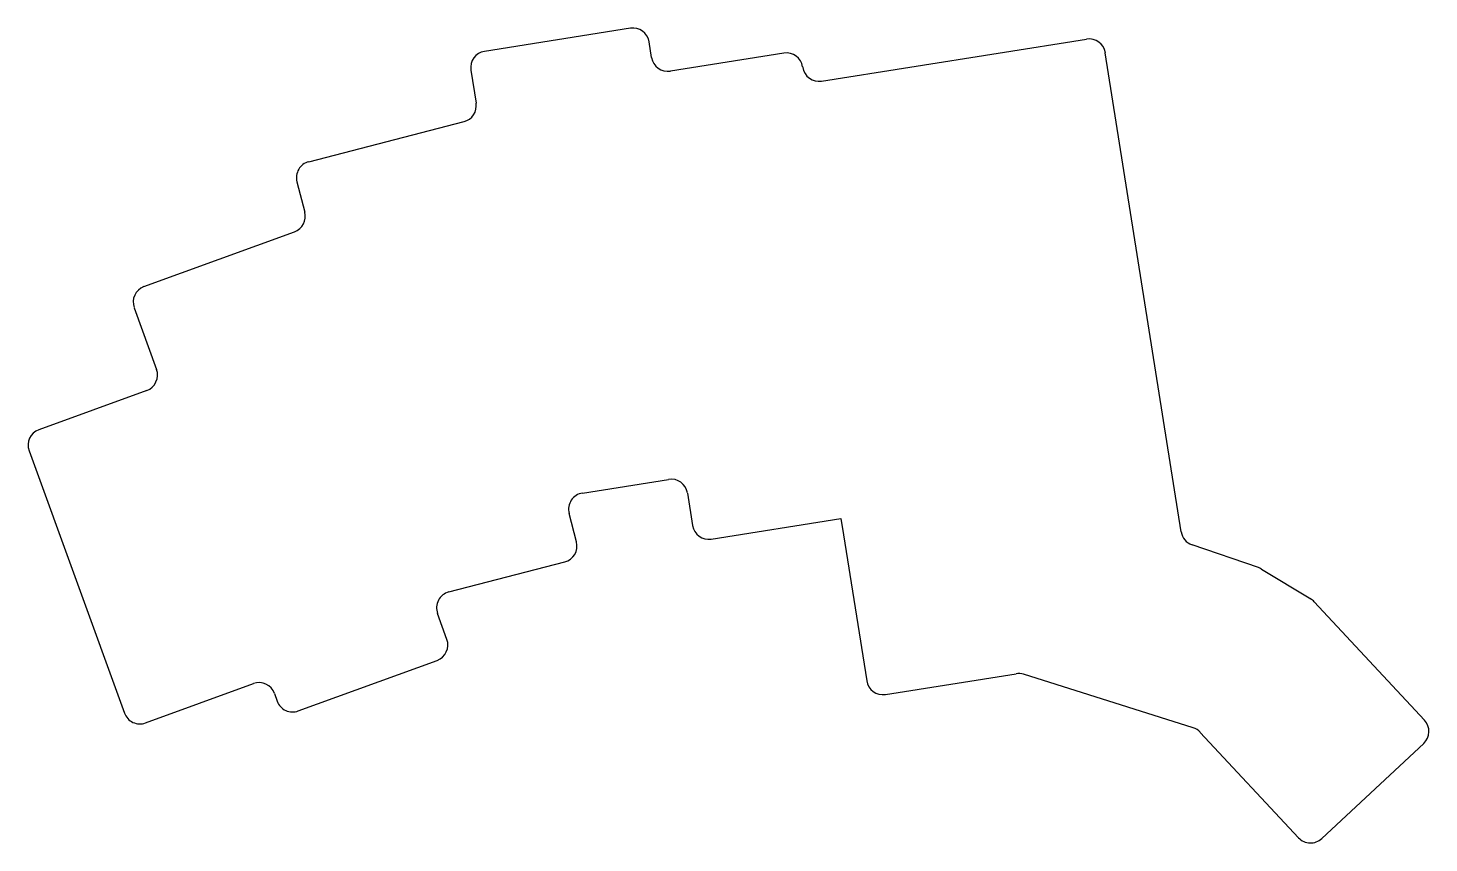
# Model space of a CAD drawing. Header units: millimetres. Extents: x 62 to 233, y -129 to -30.
import ezdxf

# ---------------------------------------------------------------- set-up
doc = ezdxf.new("R2010")
doc.units = ezdxf.units.MM

msp = doc.modelspace()

# ---------------------------------------------------------------- linework, layer by layer
for p, q in [((135.61, -29.79), (117.83, -32.61)), ((138.19, -33.35), (137.89, -31.45)), ((158.9, -36.23), (191.2, -31.11)), ((154.31, -32.82), (140.48, -35.01)), ((202.73, -91.13), (193.48, -32.77)), ((116.16, -34.89), (116.8, -38.91)), ((156.6, -34.49), (156.61, -34.56)), ((96.41, -46.06), (115.33, -41.16)), ((94.97, -48.49), (95.93, -52.2)), ((76.32, -61.26), (94.68, -54.58)), ((75.13, -63.83), (77.86, -71.34)), ((76.67, -73.91), (63.51, -78.69)), ((62.32, -81.26), (73.95, -113.21)), ((129.76, -86.4), (140.26, -84.74)), ((142.55, -86.4), (143.17, -90.35)), ((129.04, -92.36), (128.14, -88.88)), ((145.46, -92.01), (161.26, -89.51)), ((161.26, -89.51), (161.58, -91.49)), ((161.58, -91.49), (161.59, -91.49)), ((161.59, -91.49), (164.4, -109.26)), ((212.13, -95.49), (204.05, -92.71)), ((113.47, -98.45), (127.6, -94.8)), ((212.51, -95.67), (218.51, -99.3)), ((232.39, -114.07), (218.94, -99.64)), ((113.24, -104.23), (112.1, -101.07)), ((95.13, -112.94), (112.05, -106.79)), ((166.69, -110.93), (182.61, -108.41)), ((204.2, -115.01), (183.53, -108.47)), ((76.51, -114.4), (89.67, -109.61)), ((92.23, -110.81), (92.57, -111.75)), ((205.06, -115.55), (217.03, -128.39)), ((219.86, -128.49), (232.29, -116.89))]:
    msp.add_line(p, q)
for centre, start, end in [((135.92, -31.77), 9, 99), ((191.51, -33.09), 9, 99), ((118.14, -34.58), 99, 189), ((140.17, -33.04), 189, 279), ((154.62, -34.8), 9, 99), ((158.59, -34.25), 189, 279), ((114.83, -39.23), 284.5, 9), ((96.91, -47.99), 104.5, 194.5), ((93.99, -52.7), 290, 14.5), ((77.01, -63.14), 110, 200), ((75.98, -72.03), 290, 20), ((64.2, -80.57), 110, 200), ((140.57, -86.71), 9, 99), ((130.07, -88.38), 99, 194.5), ((145.15, -90.04), 189, 279), ((204.7, -90.82), 189, 251), ((127.1, -92.86), 284.5, 14.5), ((211.48, -97.38), 58.8489, 71), ((113.98, -100.39), 104.5, 200), ((217.47, -101.01), 43, 58.8489), ((111.36, -104.91), 290, 20), ((166.38, -108.95), 189, 279), ((182.92, -110.38), 72.4601, 99), ((90.35, -111.49), 20, 110), ((94.45, -111.07), 200, 290), ((75.83, -112.52), 200, 290), ((230.92, -115.43), 313, 43), ((203.59, -116.91), 43, 72.4601), ((218.49, -127.02), 223, 313)]:
    msp.add_arc(centre, 2, start, end)

doc.saveas('drawing.dxf')
